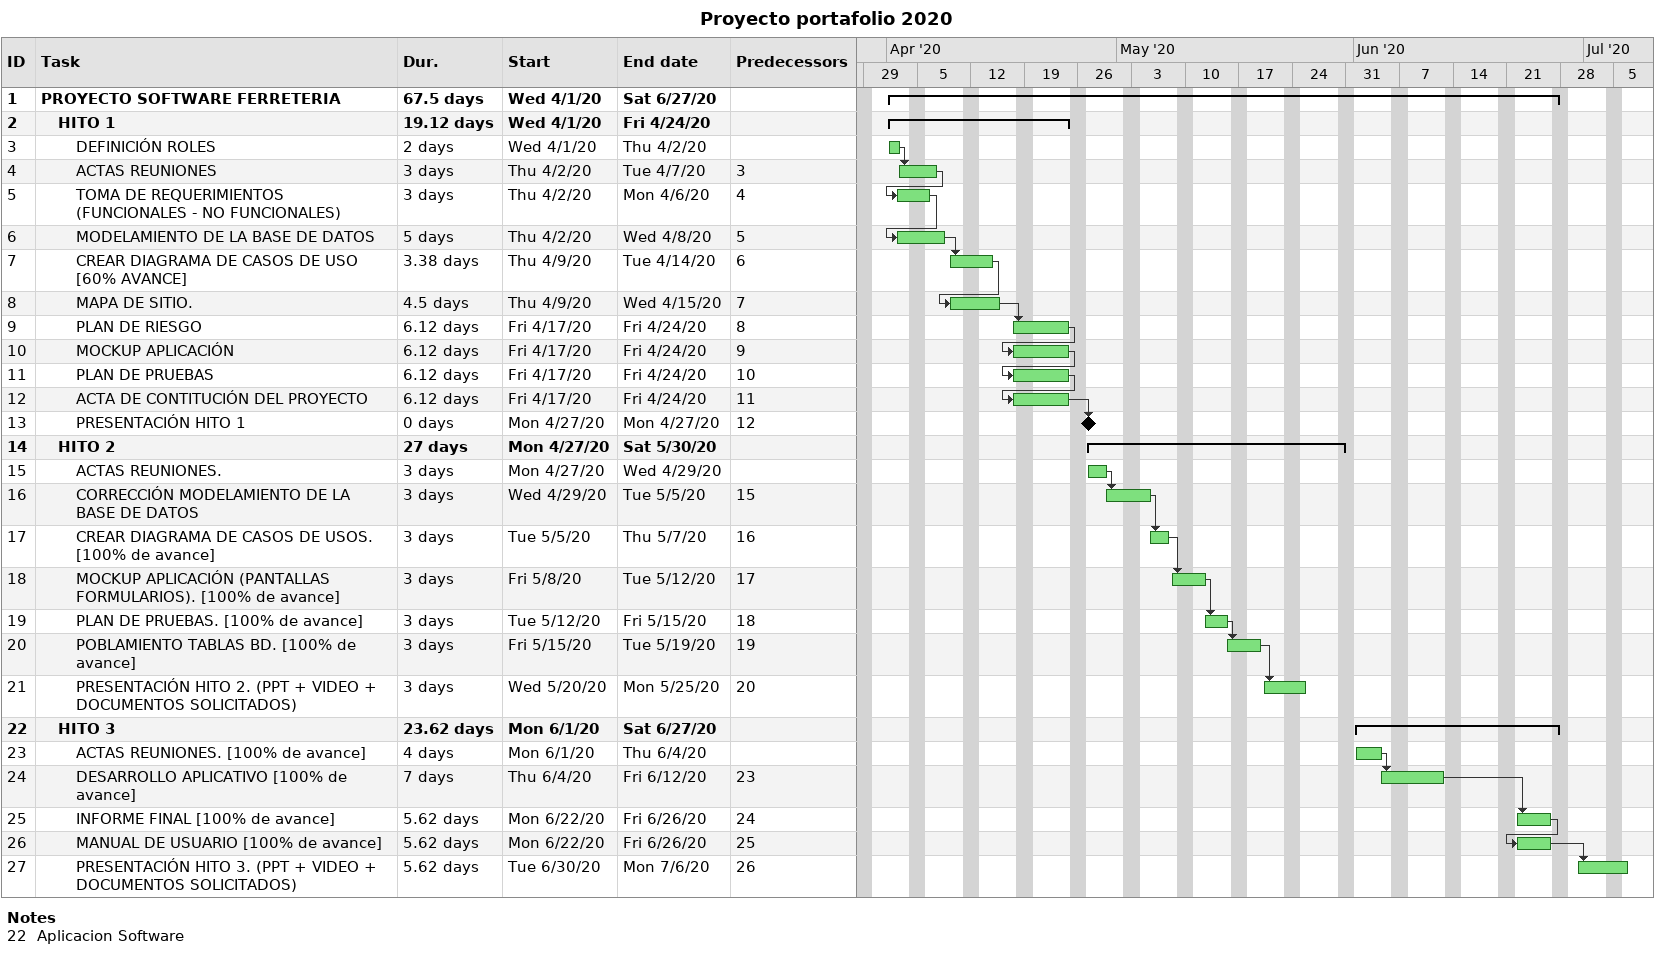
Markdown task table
Proyecto portafolio 2020

| ID | Level | Task | Duration | Start | Finish | Predecessors |
|---|---|---|---|---|---|---|
| 1 | 1 | **PROYECTO SOFTWARE FERRETERIA** | 67.5d | 2020-04-01 | 2020-06-27 |  |
| 2 | 2 | **HITO 1** | 19.12d | 2020-04-01 | 2020-04-24 |  |
| 3 | 3 | DEFINICIÓN ROLES | 2d | 2020-04-01 | 2020-04-02 |  |
| 4 | 3 | ACTAS REUNIONES | 3d | 2020-04-02 | 2020-04-07 | 3 |
| 5 | 3 | TOMA DE REQUERIMIENTOS (FUNCIONALES - NO FUNCIONALES) | 3d | 2020-04-02 | 2020-04-06 | 4 |
| 6 | 3 | MODELAMIENTO DE LA BASE DE DATOS | 5d | 2020-04-02 | 2020-04-08 | 5 |
| 7 | 3 | CREAR DIAGRAMA DE CASOS DE USO [60% AVANCE] | 3.38d | 2020-04-09 | 2020-04-14 | 6 |
| 8 | 3 | MAPA DE SITIO. | 4.5d | 2020-04-09 | 2020-04-15 | 7 |
| 9 | 3 | PLAN DE RIESGO | 6.12d | 2020-04-17 | 2020-04-24 | 8 |
| 10 | 3 | MOCKUP APLICACIÓN | 6.12d | 2020-04-17 | 2020-04-24 | 9 |
| 11 | 3 | PLAN DE PRUEBAS | 6.12d | 2020-04-17 | 2020-04-24 | 10 |
| 12 | 3 | ACTA DE CONTITUCIÓN DEL PROYECTO | 6.12d | 2020-04-17 | 2020-04-24 | 11 |
| 13 | 3 | PRESENTACIÓN HITO 1 | 0d | 2020-04-27 | 2020-04-27 | 12 |
| 14 | 2 | **HITO 2** | 27d | 2020-04-27 | 2020-05-30 |  |
| 15 | 3 | ACTAS REUNIONES. | 3d | 2020-04-27 | 2020-04-29 |  |
| 16 | 3 | CORRECCIÓN MODELAMIENTO DE LA BASE DE DATOS | 3d | 2020-04-29 | 2020-05-05 | 15 |
| 17 | 3 | CREAR DIAGRAMA DE CASOS DE USOS. [100% de avance] | 3d | 2020-05-05 | 2020-05-07 | 16 |
| 18 | 3 | MOCKUP APLICACIÓN (PANTALLAS FORMULARIOS). [100% de avance] | 3d | 2020-05-08 | 2020-05-12 | 17 |
| 19 | 3 | PLAN DE PRUEBAS. [100% de avance] | 3d | 2020-05-12 | 2020-05-15 | 18 |
| 20 | 3 | POBLAMIENTO TABLAS BD. [100% de avance] | 3d | 2020-05-15 | 2020-05-19 | 19 |
| 21 | 3 | PRESENTACIÓN HITO 2. (PPT + VIDEO + DOCUMENTOS SOLICITADOS) | 3d | 2020-05-20 | 2020-05-25 | 20 |
| 22 | 2 | **HITO 3** | 23.62d | 2020-06-01 | 2020-06-27 |  |
| 23 | 3 | ACTAS REUNIONES. [100% de avance] | 4d | 2020-06-01 | 2020-06-04 |  |
| 24 | 3 | DESARROLLO APLICATIVO [100% de avance] | 7d | 2020-06-04 | 2020-06-12 | 23 |
| 25 | 3 | INFORME FINAL [100% de avance] | 5.62d | 2020-06-22 | 2020-06-26 | 24 |
| 26 | 3 | MANUAL DE USUARIO [100% de avance] | 5.62d | 2020-06-22 | 2020-06-26 | 25 |
| 27 | 3 | PRESENTACIÓN HITO 3. (PPT + VIDEO + DOCUMENTOS SOLICITADOS) | 5.62d | 2020-06-30 | 2020-07-06 | 26 |

Notes
- 22: Aplicacion Software
